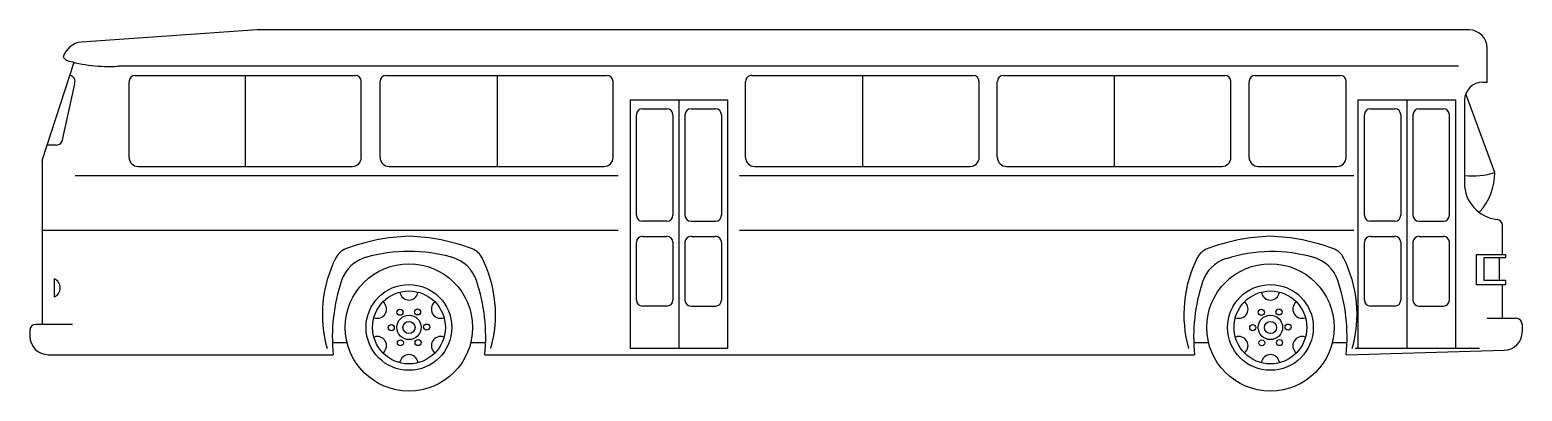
# Model space of a CAD drawing. Extents: x -12.5 to 0, y 0 to 3.
import ezdxf

# ---------------------------------------------------------------- set-up
doc = ezdxf.new("R2010")
doc.units = 0
doc.header["$LTSCALE"] = 1.2
doc.header["$MEASUREMENT"] = 0
doc.layers.get('0').update_dxf_attribs({"color": 3, "linetype": 'CONTINUOUS'})
doc.layers.add('CAR_DTL', color=3, linetype='CONTINUOUS')

msp = doc.modelspace()

# ---------------------------------------------------------------- linework, layer by layer
for p, q in [((-10.592, 3.023), (-12.065, 2.921)), ((-0.445, 3.023), (-10.592, 3.023)), ((-12.395, 1.93), (-12.127, 2.751)), ((-12.192, 2.769), (-12.217, 2.794)), ((-0.292, 2.586), (-0.292, 2.87)), ((-11.615, 2.642), (-9.772, 2.642)), ((-10.693, 2.642), (-10.693, 1.88)), ((-9.513, 2.642), (-7.664, 2.642)), ((-8.582, 2.642), (-8.582, 1.88)), ((-6.452, 2.642), (-4.598, 2.642)), ((-5.525, 2.642), (-5.525, 1.88)), ((-4.344, 2.642), (-2.49, 2.642)), ((-3.417, 2.642), (-3.417, 1.88)), ((-2.236, 2.642), (-1.524, 2.642)), ((-12.122, 2.57), (-12.229, 2.088)), ((-11.666, 1.956), (-11.666, 2.591)), ((-9.721, 1.956), (-9.721, 2.591)), ((-9.564, 1.956), (-9.564, 2.591)), ((-7.613, 1.956), (-7.613, 2.591)), ((-6.503, 1.956), (-6.503, 2.59)), ((-4.547, 1.956), (-4.547, 2.59)), ((-4.395, 1.956), (-4.395, 2.591)), ((-2.439, 1.956), (-2.439, 2.591)), ((-2.286, 1.956), (-2.286, 2.591)), ((-1.474, 1.956), (-1.474, 2.591)), ((-0.33, 2.586), (-0.292, 2.586)), ((-7.468, 0.356), (-7.468, 2.438)), ((-7.468, 2.438), (-6.655, 2.438)), ((-7.061, 2.438), (-7.061, 0.356)), ((-6.655, 2.438), (-6.655, 0.356)), ((-1.372, 2.438), (-0.559, 2.438)), ((-1.372, 0.356), (-1.372, 2.438)), ((-0.965, 2.438), (-0.965, 0.356)), ((-0.559, 2.438), (-0.559, 0.356)), ((-0.483, 2.434), (-0.483, 1.74)), ((-0.229, 1.829), (-0.473, 2.487)), ((-7.417, 1.473), (-7.417, 2.311)), ((-7.366, 2.362), (-7.163, 2.362)), ((-7.112, 2.311), (-7.112, 1.473)), ((-7.01, 1.473), (-7.01, 2.311)), ((-6.96, 2.362), (-6.756, 2.362)), ((-6.706, 2.311), (-6.706, 1.473)), ((-1.321, 1.473), (-1.321, 2.311)), ((-1.27, 2.362), (-1.067, 2.362)), ((-1.016, 2.311), (-1.016, 1.473)), ((-0.914, 1.473), (-0.914, 2.311)), ((-0.864, 2.362), (-0.66, 2.362)), ((-0.61, 2.311), (-0.61, 1.473)), ((-12.276, 2.057), (-12.358, 2.057)), ((-12.395, 1.93), (-12.395, 0.559)), ((-11.59, 1.88), (-9.797, 1.88)), ((-9.488, 1.88), (-7.689, 1.88)), ((-6.427, 1.88), (-4.623, 1.88)), ((-4.318, 1.88), (-2.515, 1.88)), ((-2.21, 1.88), (-1.55, 1.88)), ((-7.163, 1.422), (-7.366, 1.422)), ((-6.96, 1.422), (-6.756, 1.422)), ((-1.067, 1.422), (-1.27, 1.422)), ((-0.864, 1.422), (-0.66, 1.422)), ((-0.165, 1.143), (-0.165, 1.386)), ((-7.366, 1.295), (-7.163, 1.295)), ((-6.96, 1.295), (-6.756, 1.295)), ((-1.27, 1.295), (-1.067, 1.295)), ((-0.864, 1.295), (-0.66, 1.295)), ((-7.417, 0.762), (-7.417, 1.245)), ((-7.112, 1.245), (-7.112, 0.762)), ((-7.01, 0.762), (-7.01, 1.245)), ((-6.706, 1.245), (-6.706, 0.762)), ((-1.321, 0.762), (-1.321, 1.245)), ((-1.016, 1.245), (-1.016, 0.762)), ((-0.914, 0.762), (-0.914, 1.245)), ((-0.61, 1.245), (-0.61, 0.762)), ((-0.381, 0.889), (-0.381, 1.143)), ((-0.381, 1.143), (-0.14, 1.143)), ((-0.14, 1.143), (-0.14, 1.118)), ((-0.318, 0.927), (-0.318, 1.118)), ((-0.318, 1.118), (-0.14, 1.118)), ((-0.191, 0.927), (-0.191, 1.118)), ((-0.14, 0.889), (-0.381, 0.889)), ((-0.14, 0.927), (-0.318, 0.927)), ((-0.165, 0.61), (-0.165, 0.889)), ((-0.14, 0.927), (-0.14, 0.889)), ((-7.163, 0.711), (-7.366, 0.711)), ((-6.96, 0.711), (-6.756, 0.711)), ((-1.067, 0.711), (-1.27, 0.711)), ((-0.864, 0.711), (-0.66, 0.711)), ((-12.497, 0.508), (-12.497, 0.457)), ((-12.446, 0.559), (-12.141, 0.559)), ((-0.292, 0.61), (-0.051, 0.61)), ((0, 0.559), (0, 0.495)), ((-12.344, 0.305), (-9.957, 0.305)), ((-8.687, 0.305), (-2.743, 0.305)), ((-6.655, 0.356), (-7.468, 0.356)), ((-1.473, 0.305), (-0.152, 0.343)), ((-0.559, 0.356), (-1.372, 0.356))]:
    msp.add_line(p, q)
for centre, radius in [((-9.322, 0.533), 0.533), ((-2.108, 0.533), 0.533), ((-9.322, 0.533), 0.359), ((-2.108, 0.533), 0.359), ((-9.322, 0.533), 0.102), ((-2.108, 0.533), 0.102)]:
    msp.add_circle(centre, radius)
for centre, radius, start, end in [((-0.445, 2.87), 0.152, 0, 90), ((-12.046, 2.743), 0.179, 96.1419, 163.4693), ((-11.827, 4.015), 1.299, 253.6526, 272.9277), ((-12.169, 2.591), 0.0508, 336.0375, 79.4385), ((-11.615, 2.591), 0.0508, 90, 180), ((-9.772, 2.591), 0.0508, 0, 90), ((-9.513, 2.591), 0.0508, 90, 180), ((-7.664, 2.591), 0.0508, 0, 90), ((-6.452, 2.591), 0.0508, 90, 180.3406), ((-4.598, 2.591), 0.0508, 0.3406, 90), ((-4.344, 2.591), 0.0508, 90, 180), ((-2.49, 2.591), 0.0508, 0, 90), ((-2.236, 2.591), 0.0508, 90, 180), ((-1.524, 2.591), 0.0508, 0, 90), ((-0.33, 2.434), 0.152, 90, 180), ((-7.366, 2.311), 0.0508, 90, 180), ((-7.163, 2.311), 0.0508, 0, 90), ((-6.96, 2.311), 0.0508, 90, 180), ((-6.756, 2.311), 0.0508, 0, 90), ((-1.27, 2.311), 0.0508, 90, 180), ((-1.067, 2.311), 0.0508, 0, 90), ((-0.864, 2.311), 0.0508, 90, 180), ((-0.66, 2.311), 0.0508, 0, 90), ((-12.276, 2.108), 0.0508, 270, 336.0375), ((-11.59, 1.956), 0.0762, 180, 270), ((-9.797, 1.956), 0.0762, 270, 0), ((-9.488, 1.956), 0.0762, 180, 270), ((-7.689, 1.956), 0.0762, 270, 0), ((-6.427, 1.956), 0.0762, 180, 270), ((-4.623, 1.956), 0.0762, 270, 0), ((-4.318, 1.956), 0.0762, 180, 270), ((-2.515, 1.956), 0.0762, 270, 0), ((-2.21, 1.956), 0.0762, 180, 270), ((-1.55, 1.956), 0.0762, 270, 0), ((-0.419, 2.451), 0.651, 264.4007, 287.0205), ((-0.719, 1.828), 0.49, 317.8012, 0.1237), ((-0.178, 1.74), 0.305, 180, 263.8494), ((-7.366, 1.473), 0.0508, 180, 270), ((-7.163, 1.473), 0.0508, 270, 0), ((-6.96, 1.473), 0.0508, 180, 270), ((-6.756, 1.473), 0.0508, 270, 0), ((-1.27, 1.473), 0.0508, 180, 270), ((-1.067, 1.473), 0.0508, 270, 0), ((-0.864, 1.473), 0.0508, 180, 270), ((-0.66, 1.473), 0.0508, 270, 0), ((-0.216, 1.386), 0.0508, 0, 83.8494), ((-7.366, 1.245), 0.0508, 90, 180), ((-7.163, 1.245), 0.0508, 0, 90), ((-6.96, 1.245), 0.0508, 90, 180), ((-6.756, 1.245), 0.0508, 0, 90), ((-1.27, 1.245), 0.0508, 90, 180), ((-1.067, 1.245), 0.0508, 0, 90), ((-0.864, 1.245), 0.0508, 90, 180), ((-0.66, 1.245), 0.0508, 0, 90), ((-9.335, -0.089), 1.257, 89.4213, 106.0511), ((-9.309, -0.089), 1.257, 73.9489, 90.5787), ((-2.095, -0.089), 1.257, 73.9489, 107.8296), ((-9.598, 0.827), 0.305, 106.0511, 161.2674), ((-9.046, 0.827), 0.305, 18.7326, 73.9489), ((-2.387, 0.818), 0.305, 107.8296, 161.7149), ((-1.832, 0.827), 0.305, 18.7326, 73.9489), ((-8.496, 0.453), 1.468, 161.2674, 185.7928), ((-10.147, 0.453), 1.468, 354.2072, 18.7326), ((-1.283, 0.453), 1.468, 161.7149, 185.7928), ((-2.934, 0.453), 1.468, 354.2072, 18.7326), ((-7.366, 0.762), 0.0508, 180, 270), ((-7.163, 0.762), 0.0508, 270, 0), ((-6.96, 0.762), 0.0508, 180, 270), ((-6.756, 0.762), 0.0508, 270, 0), ((-1.27, 0.762), 0.0508, 180, 270), ((-1.067, 0.762), 0.0508, 270, 0), ((-0.864, 0.762), 0.0508, 180, 270), ((-0.66, 0.762), 0.0508, 270, 0), ((-12.446, 0.508), 0.0508, 90, 180), ((-0.051, 0.559), 0.0508, 0, 90), ((-12.344, 0.457), 0.152, 180, 270), ((-0.152, 0.495), 0.152, 270, 0)]:
    msp.add_arc(centre, radius, start, end)
at = {"layer": 'CAR_DTL'}
for p, q in [((-0.533, 2.718), (-11.76, 2.718)), ((-12.116, 1.803), (-7.569, 1.803)), ((-6.553, 1.803), (-1.41, 1.803)), ((-12.395, 1.346), (-7.569, 1.346)), ((-6.553, 1.346), (-1.41, 1.346)), ((-12.294, 0.94), (-12.294, 0.787)), ((-9.964, 0.406), (-9.84, 0.406)), ((-8.804, 0.406), (-8.687, 0.406)), ((-2.75, 0.406), (-2.626, 0.406)), ((-1.59, 0.406), (-1.466, 0.406)), ((-0.356, 0.356), (-1.397, 0.356))]:
    msp.add_line(p, q, dxfattribs=at)
for centre, radius in [((-9.322, 0.533), 0.305), ((-2.108, 0.533), 0.305), ((-9.398, 0.66), 0.0254), ((-9.25, 0.663), 0.0254), ((-2.184, 0.66), 0.0254), ((-2.036, 0.663), 0.0254), ((-9.47, 0.531), 0.0254), ((-9.322, 0.533), 0.0508), ((-9.174, 0.536), 0.0254), ((-2.256, 0.531), 0.0254), ((-2.108, 0.533), 0.0508), ((-1.96, 0.536), 0.0254), ((-9.394, 0.404), 0.0254), ((-9.246, 0.406), 0.0254), ((-2.18, 0.404), 0.0254), ((-2.032, 0.406), 0.0254)]:
    msp.add_circle(centre, radius, dxfattribs=at)
for centre, radius, start, end in [((-9.277, -0.317), 1.613, 91.5836, 110.895), ((-9.366, -0.317), 1.613, 69.105, 88.4164), ((-2.064, -0.317), 1.613, 91.5836, 110.895), ((-2.153, -0.317), 1.613, 69.105, 88.4164), ((-9.798, 1.048), 0.152, 110.895, 153.2659), ((-8.846, 1.048), 0.152, 26.7341, 69.105), ((-2.584, 1.048), 0.152, 110.895, 153.2659), ((-1.632, 1.048), 0.152, 26.7341, 69.105), ((-8.992, 0.641), 1.055, 153.2659, 195.7086), ((-9.652, 0.641), 1.055, 344.2914, 26.7341), ((-1.778, 0.641), 1.055, 153.2659, 195.7086), ((-2.438, 0.641), 1.055, 344.2914, 26.7341), ((-12.325, 0.864), 0.0825, 292.6199, 67.3801), ((-9.322, 0.838), 0.0762, 189.5941, 350.4059), ((-2.108, 0.838), 0.0762, 189.5941, 350.4059), ((-9.586, 0.686), 0.0762, 249.5941, 50.4059), ((-9.058, 0.686), 0.0762, 129.5941, 290.4059), ((-2.372, 0.686), 0.0762, 249.5941, 50.4059), ((-1.844, 0.686), 0.0762, 129.5941, 290.4059), ((-9.586, 0.381), 0.0762, 309.5941, 110.4059), ((-9.058, 0.381), 0.0762, 69.5941, 230.4059), ((-2.372, 0.381), 0.0762, 309.5941, 110.4059), ((-1.844, 0.381), 0.0762, 69.5941, 230.4059), ((-9.322, 0.229), 0.0762, 9.5941, 170.4059), ((-2.108, 0.229), 0.0762, 9.5941, 170.4059)]:
    msp.add_arc(centre, radius, start, end, dxfattribs=at)

doc.saveas('drawing.dxf')
